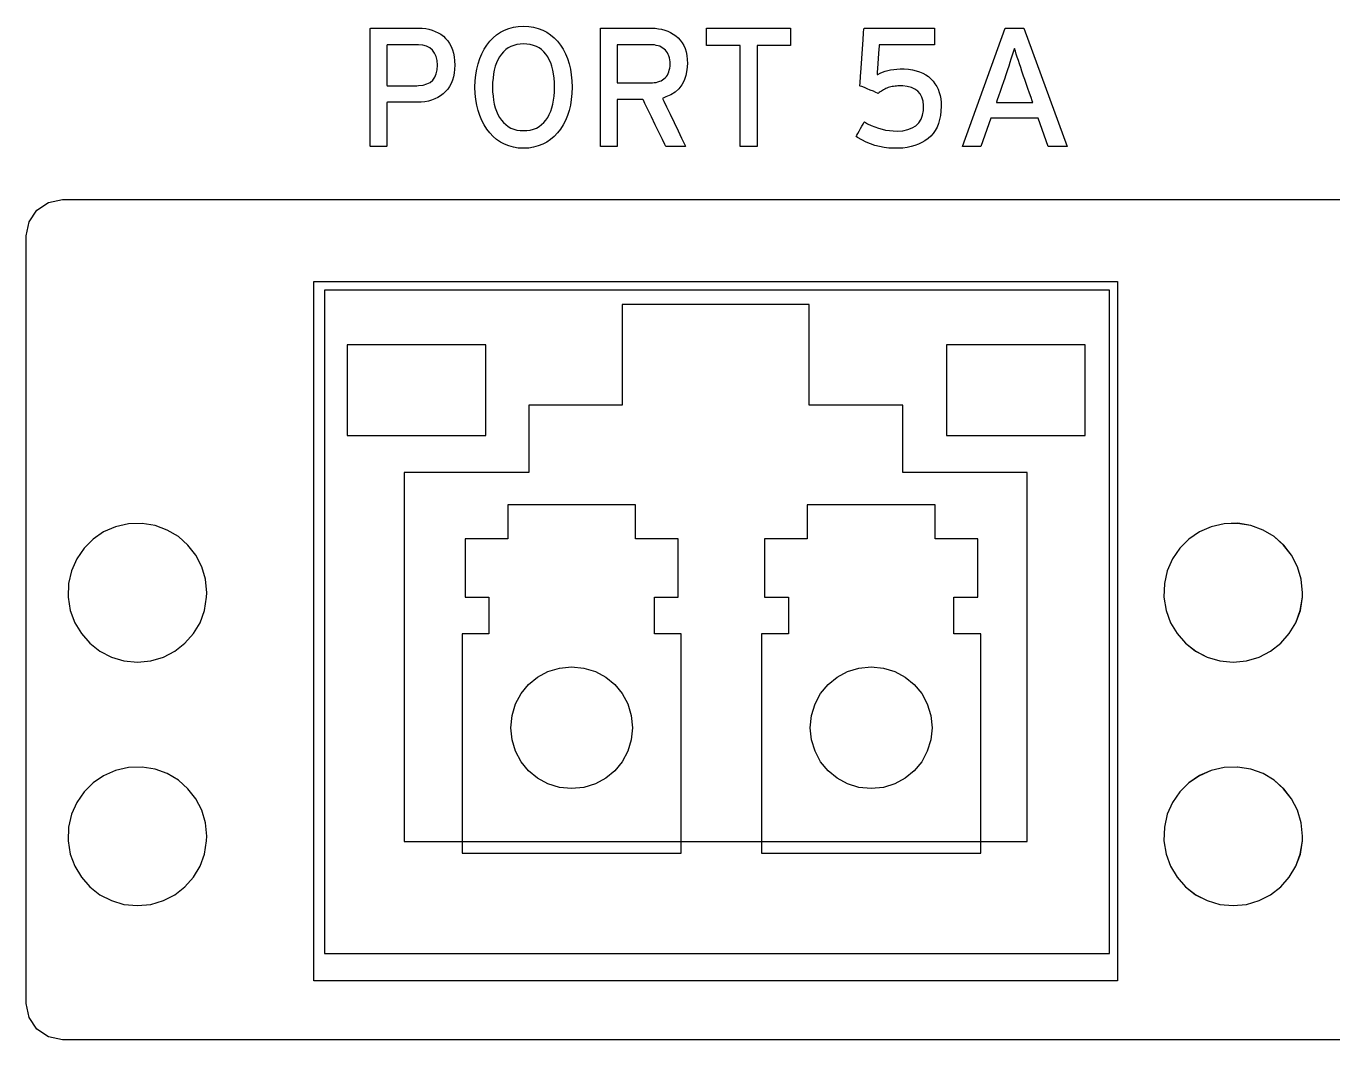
# Model space of a CAD drawing. Extents: x 1 to 47.7, y 0.2 to 35.
# Drawn here: x 38.603 to 39.676, y 12.679 to 13.511 of the extents above; entities that cross this region are included whole.
import ezdxf

# ---------------------------------------------------------------- set-up
doc = ezdxf.new("R2010")
doc.units = 0
doc.header["$MEASUREMENT"] = 0
for name, color, linetype in [('2_1__NONE__X', 7, 'CONTINUOUS'), ('2_2__PORTS_5A___5B_WPTP__2', 7, 'CONTINUOUS'), ('2_3__PORTS_5A___5B_WPTP__2', 7, 'CONTINUOUS'), ('2_4__PORTS_5A___5B_WPTP__1', 7, 'CONTINUOUS'), ('8_0_____DWG', 7, 'CONTINUOUS')]:
    doc.layers.add(name, color=color, linetype=linetype)

msp = doc.modelspace()

# ---------------------------------------------------------------- linework, layer by layer
at = {"layer": '2_1__NONE__X'}
msp.add_lwpolyline([(39.7654, 12.6786), (39.6109, 12.6786), (39.4629, 12.6786), (39.3229, 12.6786), (39.192, 12.6786), (39.1304, 12.6786), (39.0716, 12.6786), (39.0158, 12.6786), (38.963, 12.6786), (38.9135, 12.6786), (38.8675, 12.6786), (38.8251, 12.6786), (38.7865, 12.6786), (38.7517, 12.6786), (38.7211, 12.6786), (38.6948, 12.6786), (38.6728, 12.6786), (38.6555, 12.6786), (38.6429, 12.6786), (38.6352, 12.6786), (38.6326, 12.6786), (38.621, 12.681), (38.6114, 12.6874), (38.605, 12.6969), (38.6026, 12.7086), (38.6026, 12.7104), (38.6026, 12.7157), (38.6026, 12.7242), (38.6026, 12.7357), (38.6026, 12.7668), (38.6026, 12.807), (38.6026, 12.8547), (38.6026, 12.9079), (38.6026, 13.0236), (38.6026, 13.1393), (38.6026, 13.1925), (38.6026, 13.2401), (38.6026, 13.2804), (38.6026, 13.3115), (38.6026, 13.323), (38.6026, 13.3315), (38.6026, 13.3368), (38.6026, 13.3386), (38.605, 13.3503), (38.6114, 13.3598), (38.621, 13.3662), (38.6326, 13.3686), (38.6352, 13.3686), (38.6429, 13.3686), (38.6555, 13.3686), (38.6728, 13.3686), (38.6948, 13.3686), (38.7211, 13.3686), (38.7517, 13.3686), (38.7865, 13.3686), (38.8251, 13.3686), (38.8675, 13.3686), (38.9135, 13.3686), (38.963, 13.3686), (39.0158, 13.3686), (39.0716, 13.3686), (39.1304, 13.3686), (39.192, 13.3686), (39.3229, 13.3686), (39.4629, 13.3686), (39.6109, 13.3686), (39.7654, 13.3686)], dxfattribs=at)
at = {"layer": '2_2__PORTS_5A___5B_WPTP__2'}
for points in [[(39.4991, 13.3011), (39.4991, 12.727), (38.839, 12.727), (38.839, 13.3011), (39.4991, 13.3011)], [(39.3226, 13.1445), (39.3226, 13.1996), (39.2458, 13.1996), (39.2458, 13.2823), (39.0922, 13.2823), (39.0922, 13.1996), (39.0154, 13.1996), (39.0154, 13.1445), (38.9131, 13.1445), (38.9131, 12.8414), (39.4249, 12.8414), (39.4249, 13.1445), (39.3226, 13.1445)], [(38.8663, 13.2491), (38.8663, 13.1748), (38.9803, 13.1748), (38.9803, 13.2491), (38.8663, 13.2491)], [(39.3586, 13.2491), (39.3586, 13.1748), (39.4726, 13.1748), (39.4726, 13.2491), (39.3586, 13.2491)]]:
    msp.add_lwpolyline(points, dxfattribs=at)
for points in [[(38.751, 13.0457), (38.75, 13.0568), (38.7469, 13.0671), (38.742, 13.0765), (38.7355, 13.0848), (38.7277, 13.0918), (38.7186, 13.0972), (38.7086, 13.1009), (38.6978, 13.1026), (38.6866, 13.1023), (38.676, 13.0999), (38.6663, 13.0956), (38.6576, 13.0896), (38.6502, 13.0822), (38.6442, 13.0735), (38.6399, 13.0638), (38.6375, 13.0532), (38.6371, 13.042), (38.6389, 13.0312), (38.6426, 13.0211), (38.648, 13.0121), (38.655, 13.0042), (38.6632, 12.9978), (38.6727, 12.9929), (38.683, 12.9898), (38.694, 12.9887), (38.7051, 12.9898), (38.7154, 12.9929), (38.7248, 12.9978), (38.7331, 13.0042), (38.74, 13.0121), (38.7455, 13.0211), (38.7492, 13.0312), (38.7509, 13.042), (38.751, 13.0457), (38.751, 13.0457), (38.751, 13.0457), (38.751, 13.0457), (38.751, 13.0457), (38.751, 13.0457), (38.751, 13.0457), (38.751, 13.0457), (38.751, 13.0457), (38.751, 13.0457), (38.751, 13.0457), (38.751, 13.0457), (38.751, 13.0457), (38.751, 13.0457), (38.751, 13.0457), (38.751, 13.0457)], [(39.651, 13.0458), (39.65, 13.0568), (39.6469, 13.0671), (39.642, 13.0765), (39.6356, 13.0848), (39.6277, 13.0918), (39.6186, 13.0972), (39.6086, 13.1009), (39.5978, 13.1027), (39.5866, 13.1023), (39.576, 13.0999), (39.5663, 13.0956), (39.5576, 13.0896), (39.5502, 13.0822), (39.5442, 13.0735), (39.5399, 13.0638), (39.5375, 13.0532), (39.5371, 13.042), (39.5389, 13.0312), (39.5426, 13.0211), (39.548, 13.0121), (39.555, 13.0042), (39.5633, 12.9978), (39.5727, 12.9929), (39.583, 12.9898), (39.594, 12.9887), (39.6051, 12.9898), (39.6154, 12.9929), (39.6248, 12.9978), (39.6331, 13.0042), (39.64, 13.0121), (39.6455, 13.0211), (39.6492, 13.0312), (39.6509, 13.042), (39.651, 13.0458), (39.651, 13.0458), (39.651, 13.0458), (39.651, 13.0458), (39.651, 13.0458), (39.651, 13.0458), (39.651, 13.0458), (39.651, 13.0458), (39.651, 13.0458), (39.651, 13.0458), (39.651, 13.0458), (39.651, 13.0458), (39.651, 13.0458), (39.651, 13.0458), (39.651, 13.0458), (39.651, 13.0458)], [(38.751, 12.8458), (38.75, 12.8568), (38.7469, 12.8671), (38.742, 12.8765), (38.7355, 12.8848), (38.7277, 12.8918), (38.7186, 12.8972), (38.7086, 12.9009), (38.6978, 12.9026), (38.6866, 12.9023), (38.676, 12.8998), (38.6663, 12.8955), (38.6576, 12.8896), (38.6502, 12.8822), (38.6442, 12.8735), (38.6399, 12.8638), (38.6375, 12.8532), (38.6371, 12.842), (38.6389, 12.8312), (38.6426, 12.8211), (38.648, 12.8121), (38.655, 12.8042), (38.6632, 12.7978), (38.6727, 12.7929), (38.683, 12.7898), (38.694, 12.7888), (38.7051, 12.7898), (38.7154, 12.7929), (38.7248, 12.7978), (38.7331, 12.8042), (38.74, 12.8121), (38.7455, 12.8211), (38.7492, 12.8312), (38.7509, 12.842), (38.751, 12.8458), (38.751, 12.8458), (38.751, 12.8458), (38.751, 12.8458), (38.751, 12.8458), (38.751, 12.8458), (38.751, 12.8458), (38.751, 12.8458), (38.751, 12.8458), (38.751, 12.8458), (38.751, 12.8458), (38.751, 12.8458), (38.751, 12.8458), (38.751, 12.8458), (38.751, 12.8458), (38.751, 12.8458)], [(39.651, 12.8458), (39.65, 12.8568), (39.6469, 12.8671), (39.642, 12.8765), (39.6356, 12.8848), (39.6277, 12.8918), (39.6186, 12.8972), (39.6086, 12.9009), (39.5978, 12.9026), (39.5866, 12.9023), (39.576, 12.8998), (39.5663, 12.8956), (39.5576, 12.8896), (39.5502, 12.8822), (39.5442, 12.8735), (39.5399, 12.8638), (39.5375, 12.8532), (39.5371, 12.842), (39.5389, 12.8312), (39.5426, 12.8211), (39.548, 12.8121), (39.555, 12.8042), (39.5633, 12.7978), (39.5727, 12.7929), (39.583, 12.7898), (39.594, 12.7888), (39.6051, 12.7898), (39.6154, 12.7929), (39.6248, 12.7978), (39.6331, 12.8042), (39.64, 12.8121), (39.6455, 12.8211), (39.6492, 12.8312), (39.6509, 12.842), (39.651, 12.8458), (39.651, 12.8458), (39.651, 12.8458), (39.651, 12.8458), (39.651, 12.8458), (39.651, 12.8458), (39.651, 12.8458), (39.651, 12.8458), (39.651, 12.8458), (39.651, 12.8458), (39.651, 12.8458), (39.651, 12.8458), (39.651, 12.8458), (39.651, 12.8458), (39.651, 12.8458), (39.651, 12.8458)]]:
    msp.add_lwpolyline(points, close=True, dxfattribs=at)
at = {"layer": '2_3__PORTS_5A___5B_WPTP__2'}
for points in [[(39.4925, 13.2941), (38.8477, 13.2941), (38.8477, 12.7494), (39.4925, 12.7494), (39.4925, 13.2941)], [(39.1187, 13.0119), (39.1187, 13.042), (39.1382, 13.042), (39.1382, 13.0899), (39.1032, 13.0899), (39.1032, 13.118), (38.9982, 13.118), (38.9982, 13.0899), (38.9632, 13.0899), (38.9632, 13.042), (38.9827, 13.042), (38.9827, 13.0119), (38.9607, 13.0119), (38.9607, 12.8319), (39.1407, 12.8319), (39.1407, 13.0119), (39.1187, 13.0119)], [(39.3647, 13.0119), (39.3647, 13.042), (39.3842, 13.042), (39.3842, 13.0899), (39.3492, 13.0899), (39.3492, 13.118), (39.2442, 13.118), (39.2442, 13.0899), (39.2092, 13.0899), (39.2092, 13.042), (39.2287, 13.042), (39.2287, 13.0119), (39.2067, 13.0119), (39.2067, 12.8319), (39.3867, 12.8319), (39.3867, 13.0119), (39.3647, 13.0119)]]:
    msp.add_lwpolyline(points, dxfattribs=at)
for points in [[(38.751, 13.0457), (38.75, 13.0568), (38.7469, 13.0671), (38.742, 13.0765), (38.7355, 13.0848), (38.7277, 13.0918), (38.7186, 13.0972), (38.7086, 13.1009), (38.6978, 13.1026), (38.6866, 13.1023), (38.676, 13.0999), (38.6663, 13.0956), (38.6576, 13.0896), (38.6502, 13.0822), (38.6442, 13.0735), (38.6399, 13.0638), (38.6375, 13.0532), (38.6371, 13.042), (38.6389, 13.0312), (38.6426, 13.0211), (38.648, 13.0121), (38.655, 13.0042), (38.6632, 12.9978), (38.6727, 12.9929), (38.683, 12.9898), (38.694, 12.9887), (38.7051, 12.9898), (38.7154, 12.9929), (38.7248, 12.9978), (38.7331, 13.0042), (38.74, 13.0121), (38.7455, 13.0211), (38.7491, 13.0312), (38.7509, 13.042), (38.751, 13.0457), (38.751, 13.0457), (38.751, 13.0457), (38.751, 13.0457), (38.751, 13.0457), (38.751, 13.0457), (38.751, 13.0457), (38.751, 13.0457), (38.751, 13.0457), (38.751, 13.0457), (38.751, 13.0457), (38.751, 13.0457), (38.751, 13.0457), (38.751, 13.0457), (38.751, 13.0457), (38.751, 13.0457)], [(39.651, 13.0457), (39.6499, 13.0568), (39.6469, 13.0671), (39.642, 13.0765), (39.6355, 13.0848), (39.6277, 13.0918), (39.6186, 13.0972), (39.6086, 13.1009), (39.5977, 13.1026), (39.5866, 13.1023), (39.576, 13.0999), (39.5663, 13.0956), (39.5576, 13.0896), (39.5502, 13.0822), (39.5442, 13.0735), (39.5399, 13.0638), (39.5375, 13.0532), (39.5371, 13.042), (39.5389, 13.0312), (39.5426, 13.0211), (39.548, 13.0121), (39.555, 13.0042), (39.5632, 12.9978), (39.5726, 12.9929), (39.583, 12.9898), (39.594, 12.9887), (39.605, 12.9898), (39.6154, 12.9929), (39.6248, 12.9978), (39.6331, 13.0042), (39.64, 13.0121), (39.6454, 13.0211), (39.6491, 13.0312), (39.6509, 13.042), (39.651, 13.0457), (39.651, 13.0457), (39.651, 13.0457), (39.651, 13.0457), (39.651, 13.0457), (39.651, 13.0457), (39.651, 13.0457), (39.651, 13.0457), (39.651, 13.0457), (39.651, 13.0457), (39.651, 13.0457), (39.651, 13.0457), (39.651, 13.0457), (39.651, 13.0457), (39.651, 13.0457), (39.651, 13.0457)], [(39.0507, 12.8849), (39.0406, 12.8859), (39.0312, 12.8889), (39.0227, 12.8935), (39.0153, 12.8996), (39.0092, 12.907), (39.0046, 12.9155), (39.0017, 12.9249), (39.0007, 12.9349), (39.0017, 12.945), (39.0046, 12.9544), (39.0092, 12.9629), (39.0153, 12.9703), (39.0227, 12.9764), (39.0312, 12.981), (39.0406, 12.9839), (39.0507, 12.9849), (39.0608, 12.9839), (39.0702, 12.981), (39.0787, 12.9764), (39.0861, 12.9703), (39.0922, 12.9629), (39.0968, 12.9544), (39.0997, 12.945), (39.1007, 12.9349), (39.0997, 12.9249), (39.0968, 12.9155), (39.0922, 12.907), (39.0861, 12.8996), (39.0787, 12.8935), (39.0702, 12.8889), (39.0608, 12.8859)], [(39.2967, 12.8849), (39.2866, 12.8859), (39.2772, 12.8889), (39.2687, 12.8935), (39.2613, 12.8996), (39.2552, 12.907), (39.2506, 12.9155), (39.2477, 12.9249), (39.2467, 12.9349), (39.2477, 12.945), (39.2506, 12.9544), (39.2552, 12.9629), (39.2613, 12.9703), (39.2687, 12.9764), (39.2772, 12.981), (39.2866, 12.9839), (39.2967, 12.9849), (39.3068, 12.9839), (39.3161, 12.981), (39.3246, 12.9764), (39.3321, 12.9703), (39.3382, 12.9629), (39.3428, 12.9544), (39.3457, 12.945), (39.3467, 12.9349), (39.3457, 12.9249), (39.3428, 12.9155), (39.3382, 12.907), (39.3321, 12.8996), (39.3246, 12.8935), (39.3161, 12.8889), (39.3068, 12.8859)], [(38.751, 12.8458), (38.75, 12.8568), (38.7469, 12.8671), (38.742, 12.8765), (38.7355, 12.8848), (38.7277, 12.8918), (38.7186, 12.8972), (38.7086, 12.9009), (38.6978, 12.9026), (38.6866, 12.9023), (38.676, 12.8998), (38.6663, 12.8955), (38.6576, 12.8896), (38.6502, 12.8822), (38.6442, 12.8735), (38.6399, 12.8638), (38.6375, 12.8532), (38.6371, 12.842), (38.6389, 12.8312), (38.6426, 12.8211), (38.648, 12.8121), (38.655, 12.8042), (38.6632, 12.7978), (38.6727, 12.7929), (38.683, 12.7898), (38.694, 12.7888), (38.7051, 12.7898), (38.7154, 12.7929), (38.7248, 12.7978), (38.7331, 12.8042), (38.74, 12.8121), (38.7455, 12.8211), (38.7491, 12.8312), (38.7509, 12.842), (38.751, 12.8458), (38.751, 12.8458), (38.751, 12.8458), (38.751, 12.8458), (38.751, 12.8458), (38.751, 12.8458), (38.751, 12.8458), (38.751, 12.8458), (38.751, 12.8458), (38.751, 12.8458), (38.751, 12.8458), (38.751, 12.8458), (38.751, 12.8458), (38.751, 12.8458), (38.751, 12.8458), (38.751, 12.8458)], [(39.651, 12.8458), (39.6499, 12.8568), (39.6469, 12.8671), (39.642, 12.8765), (39.6355, 12.8848), (39.6277, 12.8918), (39.6186, 12.8972), (39.6086, 12.9009), (39.5977, 12.9026), (39.5866, 12.9023), (39.576, 12.8998), (39.5663, 12.8955), (39.5576, 12.8896), (39.5502, 12.8822), (39.5442, 12.8735), (39.5399, 12.8638), (39.5375, 12.8532), (39.5371, 12.842), (39.5389, 12.8312), (39.5426, 12.8211), (39.548, 12.8121), (39.555, 12.8042), (39.5632, 12.7978), (39.5726, 12.7929), (39.583, 12.7898), (39.594, 12.7888), (39.605, 12.7898), (39.6154, 12.7929), (39.6248, 12.7978), (39.6331, 12.8042), (39.64, 12.8121), (39.6454, 12.8211), (39.6491, 12.8312), (39.6509, 12.842), (39.651, 12.8458), (39.651, 12.8458), (39.651, 12.8458), (39.651, 12.8458), (39.651, 12.8458), (39.651, 12.8458), (39.651, 12.8458), (39.651, 12.8458), (39.651, 12.8458), (39.651, 12.8458), (39.651, 12.8458), (39.651, 12.8458), (39.651, 12.8458), (39.651, 12.8458), (39.651, 12.8458), (39.651, 12.8458)]]:
    msp.add_lwpolyline(points, close=True, dxfattribs=at)
at = {"layer": '2_4__PORTS_5A___5B_WPTP__1'}
for points in [[(39.4925, 13.2941), (38.8477, 13.2941), (38.8477, 12.7494), (39.4925, 12.7494), (39.4925, 13.2941)], [(39.1187, 13.0119), (39.1187, 13.042), (39.1382, 13.042), (39.1382, 13.0899), (39.1032, 13.0899), (39.1032, 13.118), (38.9982, 13.118), (38.9982, 13.0899), (38.9632, 13.0899), (38.9632, 13.042), (38.9827, 13.042), (38.9827, 13.0119), (38.9607, 13.0119), (38.9607, 12.8319), (39.1407, 12.8319), (39.1407, 13.0119), (39.1187, 13.0119)], [(39.3647, 13.0119), (39.3647, 13.042), (39.3842, 13.042), (39.3842, 13.0899), (39.3492, 13.0899), (39.3492, 13.118), (39.2442, 13.118), (39.2442, 13.0899), (39.2092, 13.0899), (39.2092, 13.042), (39.2287, 13.042), (39.2287, 13.0119), (39.2067, 13.0119), (39.2067, 12.8319), (39.3867, 12.8319), (39.3867, 13.0119), (39.3647, 13.0119)]]:
    msp.add_lwpolyline(points, dxfattribs=at)
for points in [[(38.751, 13.0457), (38.75, 13.0568), (38.7469, 13.0671), (38.742, 13.0765), (38.7355, 13.0848), (38.7277, 13.0918), (38.7186, 13.0972), (38.7086, 13.1009), (38.6978, 13.1026), (38.6866, 13.1023), (38.676, 13.0999), (38.6663, 13.0956), (38.6576, 13.0896), (38.6502, 13.0822), (38.6442, 13.0735), (38.6399, 13.0638), (38.6375, 13.0532), (38.6371, 13.042), (38.6389, 13.0312), (38.6426, 13.0211), (38.648, 13.0121), (38.655, 13.0042), (38.6632, 12.9978), (38.6727, 12.9929), (38.683, 12.9898), (38.694, 12.9887), (38.7051, 12.9898), (38.7154, 12.9929), (38.7248, 12.9978), (38.7331, 13.0042), (38.74, 13.0121), (38.7455, 13.0211), (38.7491, 13.0312), (38.7509, 13.042), (38.751, 13.0457), (38.751, 13.0457), (38.751, 13.0457), (38.751, 13.0457), (38.751, 13.0457), (38.751, 13.0457), (38.751, 13.0457), (38.751, 13.0457), (38.751, 13.0457), (38.751, 13.0457), (38.751, 13.0457), (38.751, 13.0457), (38.751, 13.0457), (38.751, 13.0457), (38.751, 13.0457), (38.751, 13.0457)], [(39.651, 13.0458), (39.65, 13.0568), (39.6469, 13.0671), (39.642, 13.0765), (39.6356, 13.0848), (39.6277, 13.0918), (39.6186, 13.0972), (39.6086, 13.1009), (39.5978, 13.1027), (39.5866, 13.1023), (39.576, 13.0999), (39.5663, 13.0956), (39.5576, 13.0896), (39.5502, 13.0822), (39.5442, 13.0735), (39.5399, 13.0638), (39.5375, 13.0532), (39.5371, 13.042), (39.5389, 13.0312), (39.5426, 13.0211), (39.548, 13.0121), (39.555, 13.0042), (39.5633, 12.9978), (39.5727, 12.9929), (39.583, 12.9898), (39.594, 12.9887), (39.6051, 12.9898), (39.6154, 12.9929), (39.6248, 12.9978), (39.6331, 13.0042), (39.64, 13.0121), (39.6455, 13.0211), (39.6492, 13.0312), (39.6509, 13.042), (39.651, 13.0458), (39.651, 13.0458), (39.651, 13.0458), (39.651, 13.0458), (39.651, 13.0458), (39.651, 13.0458), (39.651, 13.0458), (39.651, 13.0458), (39.651, 13.0458), (39.651, 13.0458), (39.651, 13.0458), (39.651, 13.0458), (39.651, 13.0458), (39.651, 13.0458), (39.651, 13.0458), (39.651, 13.0458)], [(39.0507, 12.8849), (39.0406, 12.8859), (39.0312, 12.8889), (39.0227, 12.8935), (39.0153, 12.8996), (39.0092, 12.907), (39.0046, 12.9155), (39.0017, 12.9249), (39.0007, 12.9349), (39.0017, 12.945), (39.0046, 12.9544), (39.0092, 12.9629), (39.0153, 12.9703), (39.0227, 12.9764), (39.0312, 12.981), (39.0406, 12.9839), (39.0507, 12.9849), (39.0608, 12.9839), (39.0702, 12.981), (39.0787, 12.9764), (39.0861, 12.9703), (39.0922, 12.9629), (39.0968, 12.9544), (39.0997, 12.945), (39.1007, 12.9349), (39.0997, 12.9249), (39.0968, 12.9155), (39.0922, 12.907), (39.0861, 12.8996), (39.0787, 12.8935), (39.0702, 12.8889), (39.0608, 12.8859)], [(39.2967, 12.8849), (39.2866, 12.8859), (39.2772, 12.8889), (39.2687, 12.8935), (39.2613, 12.8996), (39.2552, 12.907), (39.2506, 12.9155), (39.2477, 12.9249), (39.2467, 12.9349), (39.2477, 12.945), (39.2506, 12.9544), (39.2552, 12.9629), (39.2613, 12.9703), (39.2687, 12.9764), (39.2772, 12.981), (39.2866, 12.9839), (39.2967, 12.9849), (39.3068, 12.9839), (39.3161, 12.981), (39.3246, 12.9764), (39.3321, 12.9703), (39.3382, 12.9629), (39.3428, 12.9544), (39.3457, 12.945), (39.3467, 12.9349), (39.3457, 12.9249), (39.3428, 12.9155), (39.3382, 12.907), (39.3321, 12.8996), (39.3246, 12.8935), (39.3161, 12.8889), (39.3068, 12.8859)], [(38.751, 12.8458), (38.75, 12.8568), (38.7469, 12.8671), (38.742, 12.8765), (38.7355, 12.8848), (38.7277, 12.8918), (38.7186, 12.8972), (38.7086, 12.9009), (38.6978, 12.9026), (38.6866, 12.9023), (38.676, 12.8998), (38.6663, 12.8955), (38.6576, 12.8896), (38.6502, 12.8822), (38.6442, 12.8735), (38.6399, 12.8638), (38.6375, 12.8532), (38.6371, 12.842), (38.6389, 12.8312), (38.6426, 12.8211), (38.648, 12.8121), (38.655, 12.8042), (38.6632, 12.7978), (38.6727, 12.7929), (38.683, 12.7898), (38.694, 12.7888), (38.7051, 12.7898), (38.7154, 12.7929), (38.7248, 12.7978), (38.7331, 12.8042), (38.74, 12.8121), (38.7455, 12.8211), (38.7491, 12.8312), (38.7509, 12.842), (38.751, 12.8458), (38.751, 12.8458), (38.751, 12.8458), (38.751, 12.8458), (38.751, 12.8458), (38.751, 12.8458), (38.751, 12.8458), (38.751, 12.8458), (38.751, 12.8458), (38.751, 12.8458), (38.751, 12.8458), (38.751, 12.8458), (38.751, 12.8458), (38.751, 12.8458), (38.751, 12.8458), (38.751, 12.8458)], [(39.651, 12.8458), (39.65, 12.8568), (39.6469, 12.8671), (39.642, 12.8765), (39.6356, 12.8848), (39.6277, 12.8918), (39.6186, 12.8972), (39.6086, 12.9009), (39.5978, 12.9026), (39.5866, 12.9023), (39.576, 12.8998), (39.5663, 12.8956), (39.5576, 12.8896), (39.5502, 12.8822), (39.5442, 12.8735), (39.5399, 12.8638), (39.5375, 12.8532), (39.5371, 12.842), (39.5389, 12.8312), (39.5426, 12.8211), (39.548, 12.8121), (39.555, 12.8042), (39.5633, 12.7978), (39.5727, 12.7929), (39.583, 12.7898), (39.594, 12.7888), (39.6051, 12.7898), (39.6154, 12.7929), (39.6248, 12.7978), (39.6331, 12.8042), (39.64, 12.8121), (39.6455, 12.8211), (39.6492, 12.8312), (39.6509, 12.842), (39.651, 12.8458), (39.651, 12.8458), (39.651, 12.8458), (39.651, 12.8458), (39.651, 12.8458), (39.651, 12.8458), (39.651, 12.8458), (39.651, 12.8458), (39.651, 12.8458), (39.651, 12.8458), (39.651, 12.8458), (39.651, 12.8458), (39.651, 12.8458), (39.651, 12.8458), (39.651, 12.8458), (39.651, 12.8458)]]:
    msp.add_lwpolyline(points, close=True, dxfattribs=at)
at = {"layer": '8_0_____DWG'}
for points in [[(38.9548, 13.4789), (38.9546, 13.4755), (38.9542, 13.4723), (38.9536, 13.4693), (38.9528, 13.4665), (38.9517, 13.4639), (38.9504, 13.4614), (38.9489, 13.4592), (38.9471, 13.4572), (38.9451, 13.4553), (38.943, 13.4537), (38.9407, 13.4523), (38.9383, 13.4511), (38.9357, 13.4501), (38.933, 13.4494), (38.9301, 13.4488), (38.9271, 13.4485), (38.9239, 13.4484), (38.9228, 13.4484), (38.9205, 13.4484), (38.9171, 13.4484), (38.9129, 13.4484), (38.9086, 13.4484), (38.9046, 13.4484), (38.9014, 13.4484), (38.8994, 13.4484), (38.899, 13.4482), (38.899, 13.446), (38.899, 13.4417), (38.899, 13.4361), (38.899, 13.4299), (38.899, 13.4237), (38.899, 13.4182), (38.899, 13.4141), (38.899, 13.4122), (38.8986, 13.4121), (38.8974, 13.4121), (38.8955, 13.4121), (38.8932, 13.4121), (38.8908, 13.4121), (38.8886, 13.4121), (38.8867, 13.4121), (38.8855, 13.4121), (38.8851, 13.4123), (38.8851, 13.4175), (38.8851, 13.4284), (38.8851, 13.4431), (38.8851, 13.4598), (38.8851, 13.4766), (38.8851, 13.4916), (38.8851, 13.503), (38.8851, 13.5089), (38.8858, 13.5093), (38.889, 13.5093), (38.8942, 13.5093), (38.9006, 13.5093), (38.9075, 13.5093), (38.9141, 13.5093), (38.9196, 13.5093), (38.9233, 13.5093), (38.9249, 13.5093), (38.9279, 13.5092), (38.9308, 13.5089), (38.9335, 13.5083), (38.9362, 13.5076), (38.9386, 13.5066), (38.941, 13.5055), (38.9432, 13.5042), (38.9453, 13.5026), (38.9472, 13.5008), (38.949, 13.4988), (38.9505, 13.4966), (38.9518, 13.4942), (38.9528, 13.4915), (38.9537, 13.4887), (38.9543, 13.4856), (38.9546, 13.4824)], [(39.0511, 13.4608), (39.0509, 13.4556), (39.0504, 13.4507), (39.0497, 13.446), (39.0486, 13.4416), (39.0473, 13.4374), (39.0457, 13.4335), (39.0438, 13.4298), (39.0416, 13.4264), (39.0391, 13.4232), (39.0364, 13.4203), (39.0334, 13.4178), (39.0303, 13.4156), (39.0269, 13.4139), (39.0233, 13.4125), (39.0194, 13.4115), (39.0154, 13.4108), (39.0111, 13.4106), (39.0069, 13.4108), (39.0029, 13.4115), (38.9991, 13.4125), (38.9955, 13.4139), (38.9922, 13.4156), (38.9891, 13.4178), (38.9862, 13.4203), (38.9835, 13.4232), (38.981, 13.4264), (38.9788, 13.4298), (38.9768, 13.4335), (38.9752, 13.4374), (38.9738, 13.4416), (38.9727, 13.446), (38.972, 13.4507), (38.9715, 13.4556), (38.9713, 13.4608), (38.9715, 13.4659), (38.972, 13.4709), (38.9727, 13.4755), (38.9738, 13.48), (38.9752, 13.4842), (38.9768, 13.4881), (38.9788, 13.4919), (38.981, 13.4953), (38.9835, 13.4985), (38.9862, 13.5014), (38.9891, 13.5038), (38.9922, 13.5059), (38.9955, 13.5077), (38.9991, 13.509), (39.0029, 13.51), (39.0069, 13.5106), (39.0111, 13.5109), (39.0154, 13.5106), (39.0194, 13.51), (39.0233, 13.509), (39.0269, 13.5077), (39.0303, 13.5059), (39.0334, 13.5038), (39.0364, 13.5014), (39.0391, 13.4985), (39.0416, 13.4953), (39.0438, 13.4919), (39.0457, 13.4881), (39.0473, 13.4842), (39.0486, 13.48), (39.0497, 13.4755), (39.0504, 13.4709), (39.0509, 13.4659)], [(39.1458, 13.4803), (39.1454, 13.4751), (39.1446, 13.4704), (39.1431, 13.4663), (39.1412, 13.4626), (39.1387, 13.4594), (39.1356, 13.4567), (39.1321, 13.4544), (39.128, 13.4527), (39.1252, 13.4516), (39.1264, 13.4492), (39.1286, 13.4446), (39.1316, 13.4385), (39.1348, 13.4317), (39.1381, 13.4249), (39.141, 13.4189), (39.1432, 13.4145), (39.1442, 13.4122), (39.144, 13.4121), (39.1426, 13.4121), (39.1405, 13.4121), (39.1378, 13.4121), (39.135, 13.4121), (39.1323, 13.4121), (39.13, 13.4121), (39.1285, 13.4121), (39.128, 13.4121), (39.1272, 13.4138), (39.1253, 13.4178), (39.1226, 13.4234), (39.1194, 13.4298), (39.1162, 13.4365), (39.1133, 13.4425), (39.1109, 13.4473), (39.1096, 13.4501), (39.1092, 13.4506), (39.1078, 13.4506), (39.1052, 13.4506), (39.1019, 13.4506), (39.0982, 13.4506), (39.0946, 13.4506), (39.0915, 13.4506), (39.0892, 13.4506), (39.0881, 13.4506), (39.0881, 13.4496), (39.0881, 13.4462), (39.0881, 13.441), (39.0881, 13.4347), (39.0881, 13.428), (39.0881, 13.4217), (39.0881, 13.4165), (39.0881, 13.4131), (39.0881, 13.4121), (39.0874, 13.4121), (39.0859, 13.4121), (39.0838, 13.4121), (39.0815, 13.4121), (39.0791, 13.4121), (39.077, 13.4121), (39.0753, 13.4121), (39.0744, 13.4121), (39.0743, 13.4132), (39.0743, 13.4204), (39.0743, 13.4325), (39.0743, 13.4478), (39.0743, 13.4646), (39.0743, 13.4809), (39.0743, 13.495), (39.0743, 13.5051), (39.0743, 13.5093), (39.0755, 13.5093), (39.0794, 13.5093), (39.0852, 13.5093), (39.092, 13.5093), (39.0991, 13.5093), (39.1058, 13.5093), (39.1113, 13.5093), (39.1147, 13.5093), (39.1164, 13.5093), (39.1192, 13.5092), (39.122, 13.5088), (39.1246, 13.5083), (39.1272, 13.5076), (39.1296, 13.5067), (39.1319, 13.5057), (39.1341, 13.5044), (39.1362, 13.503), (39.1382, 13.5013), (39.1399, 13.4994), (39.1415, 13.4973), (39.1428, 13.495), (39.1438, 13.4925), (39.1447, 13.4898), (39.1453, 13.4868), (39.1457, 13.4836)], [(39.3542, 13.4451), (39.354, 13.4412), (39.3536, 13.4376), (39.3529, 13.4342), (39.352, 13.431), (39.3508, 13.428), (39.3493, 13.4253), (39.3476, 13.4228), (39.3456, 13.4206), (39.3434, 13.4186), (39.3409, 13.4168), (39.3383, 13.4153), (39.3356, 13.414), (39.3326, 13.4129), (39.3295, 13.412), (39.3262, 13.4113), (39.3228, 13.4108), (39.3192, 13.4106), (39.3153, 13.4106), (39.3113, 13.4108), (39.3074, 13.4113), (39.3036, 13.412), (39.2998, 13.413), (39.2961, 13.4143), (39.2925, 13.4157), (39.2889, 13.4175), (39.2854, 13.4195), (39.2844, 13.4204), (39.2849, 13.4213), (39.2858, 13.4228), (39.2869, 13.4247), (39.288, 13.4268), (39.2891, 13.4287), (39.2901, 13.4305), (39.2908, 13.4317), (39.2911, 13.4322), (39.2937, 13.4308), (39.2967, 13.4294), (39.2996, 13.4281), (39.3026, 13.4271), (39.3056, 13.4262), (39.3086, 13.4255), (39.3117, 13.4251), (39.3147, 13.4248), (39.318, 13.4247), (39.3228, 13.425), (39.3269, 13.4259), (39.3305, 13.4273), (39.3335, 13.4291), (39.3359, 13.4315), (39.3377, 13.4344), (39.339, 13.4377), (39.3397, 13.4416), (39.3398, 13.4457), (39.3393, 13.4493), (39.3383, 13.4525), (39.3369, 13.4552), (39.335, 13.4574), (39.3326, 13.4592), (39.3297, 13.4605), (39.3264, 13.4614), (39.3226, 13.4618), (39.32, 13.4618), (39.3187, 13.4618), (39.3175, 13.4617), (39.3163, 13.4616), (39.3151, 13.4614), (39.3139, 13.4612), (39.3128, 13.461), (39.3117, 13.4607), (39.3107, 13.4604), (39.3097, 13.46), (39.3088, 13.4596), (39.3078, 13.4592), (39.3069, 13.4587), (39.306, 13.4581), (39.3051, 13.4576), (39.3042, 13.457), (39.3034, 13.4564), (39.3025, 13.4557), (39.302, 13.4559), (39.3005, 13.4565), (39.2985, 13.4574), (39.296, 13.4584), (39.2934, 13.4594), (39.2911, 13.4604), (39.2891, 13.4612), (39.2878, 13.4617), (39.2875, 13.4619), (39.2877, 13.4644), (39.288, 13.4694), (39.2885, 13.4763), (39.289, 13.4842), (39.2896, 13.4923), (39.2901, 13.4996), (39.2904, 13.5054), (39.2907, 13.5088), (39.2911, 13.5093), (39.2949, 13.5093), (39.3017, 13.5093), (39.3104, 13.5093), (39.3202, 13.5093), (39.3299, 13.5093), (39.3385, 13.5093), (39.345, 13.5093), (39.3483, 13.5093), (39.3486, 13.5091), (39.3486, 13.508), (39.3486, 13.5063), (39.3486, 13.5041), (39.3486, 13.5017), (39.3486, 13.4995), (39.3486, 13.4975), (39.3486, 13.4961), (39.3486, 13.4955), (39.3473, 13.4955), (39.3432, 13.4955), (39.3371, 13.4955), (39.3298, 13.4955), (39.3221, 13.4955), (39.3148, 13.4955), (39.3087, 13.4955), (39.3046, 13.4955), (39.3033, 13.4955), (39.3032, 13.4944), (39.3031, 13.4919), (39.3028, 13.4884), (39.3025, 13.4843), (39.3022, 13.4801), (39.3019, 13.4762), (39.3017, 13.4731), (39.3015, 13.4712), (39.3021, 13.4711), (39.304, 13.4722), (39.3059, 13.473), (39.3081, 13.4738), (39.3103, 13.4744), (39.3127, 13.475), (39.3152, 13.4754), (39.3178, 13.4756), (39.3205, 13.4758), (39.3238, 13.4758), (39.3273, 13.4755), (39.3306, 13.475), (39.3337, 13.4743), (39.3365, 13.4734), (39.3391, 13.4723), (39.3416, 13.471), (39.3438, 13.4694), (39.3458, 13.4676), (39.3475, 13.4657), (39.3491, 13.4636), (39.3505, 13.4613), (39.3516, 13.459), (39.3525, 13.4565), (39.3533, 13.4538), (39.3538, 13.4511), (39.3541, 13.4482)], [(38.9404, 13.4789), (38.9401, 13.4827), (38.9393, 13.486), (38.9381, 13.4888), (38.9364, 13.4912), (38.9342, 13.493), (38.9316, 13.4944), (38.9285, 13.4952), (38.925, 13.4956), (38.9236, 13.4956), (38.9211, 13.4956), (38.9174, 13.4956), (38.913, 13.4956), (38.9084, 13.4956), (38.9042, 13.4956), (38.9009, 13.4956), (38.8991, 13.4956), (38.899, 13.4951), (38.899, 13.4923), (38.899, 13.4876), (38.899, 13.4819), (38.899, 13.4758), (38.899, 13.47), (38.899, 13.4654), (38.899, 13.4625), (38.8991, 13.462), (38.9009, 13.462), (38.9042, 13.462), (38.9084, 13.462), (38.913, 13.462), (38.9174, 13.462), (38.9211, 13.462), (38.9236, 13.462), (38.925, 13.4621), (38.9286, 13.4625), (38.9318, 13.4634), (38.9344, 13.4647), (38.9366, 13.4666), (38.9382, 13.4689), (38.9394, 13.4718), (38.9402, 13.4751)], [(39.0367, 13.4608), (39.0366, 13.4646), (39.0363, 13.4682), (39.0359, 13.4716), (39.0353, 13.4748), (39.0345, 13.4779), (39.0335, 13.4807), (39.0323, 13.4833), (39.031, 13.4858), (39.0295, 13.488), (39.0278, 13.4899), (39.0259, 13.4916), (39.0239, 13.493), (39.0217, 13.4942), (39.0193, 13.4951), (39.0167, 13.4958), (39.014, 13.4962), (39.0111, 13.4964), (39.0083, 13.4962), (39.0056, 13.4958), (39.0031, 13.4951), (39.0008, 13.4942), (38.9986, 13.493), (38.9966, 13.4916), (38.9947, 13.4899), (38.9931, 13.488), (38.9915, 13.4858), (38.9902, 13.4833), (38.989, 13.4807), (38.988, 13.4779), (38.9871, 13.4748), (38.9865, 13.4716), (38.9861, 13.4682), (38.9858, 13.4646), (38.9857, 13.4608), (38.9858, 13.457), (38.9861, 13.4534), (38.9865, 13.45), (38.9871, 13.4468), (38.988, 13.4438), (38.989, 13.441), (38.9902, 13.4384), (38.9915, 13.436), (38.9931, 13.4337), (38.9947, 13.4317), (38.9966, 13.43), (38.9986, 13.4285), (39.0008, 13.4272), (39.0031, 13.4263), (39.0056, 13.4256), (39.0083, 13.4252), (39.0111, 13.4251), (39.014, 13.4252), (39.0167, 13.4256), (39.0193, 13.4263), (39.0217, 13.4272), (39.0239, 13.4285), (39.0259, 13.43), (39.0278, 13.4317), (39.0295, 13.4337), (39.031, 13.436), (39.0323, 13.4384), (39.0335, 13.441), (39.0345, 13.4438), (39.0353, 13.4468), (39.0359, 13.45), (39.0363, 13.4534), (39.0366, 13.457)], [(39.1316, 13.4798), (39.1315, 13.4816), (39.1313, 13.4833), (39.131, 13.4849), (39.1305, 13.4864), (39.13, 13.4877), (39.1293, 13.489), (39.1285, 13.4901), (39.1277, 13.4911), (39.1266, 13.4921), (39.1255, 13.4929), (39.1243, 13.4936), (39.1231, 13.4943), (39.1217, 13.4948), (39.1202, 13.4951), (39.1187, 13.4954), (39.117, 13.4956), (39.1155, 13.4956), (39.1142, 13.4956), (39.1111, 13.4956), (39.1069, 13.4956), (39.1022, 13.4956), (39.0974, 13.4956), (39.0931, 13.4956), (39.0898, 13.4956), (39.0882, 13.4956), (39.0881, 13.495), (39.0881, 13.4923), (39.0881, 13.488), (39.0881, 13.4827), (39.0881, 13.4772), (39.0881, 13.4719), (39.0881, 13.4676), (39.0881, 13.4649), (39.0882, 13.4643), (39.0898, 13.4643), (39.0931, 13.4643), (39.0974, 13.4643), (39.1022, 13.4643), (39.1069, 13.4643), (39.1111, 13.4643), (39.1142, 13.4643), (39.1155, 13.4643), (39.117, 13.4643), (39.1186, 13.4645), (39.1201, 13.4647), (39.1216, 13.4651), (39.123, 13.4656), (39.1242, 13.4661), (39.1254, 13.4668), (39.1265, 13.4676), (39.1275, 13.4685), (39.1285, 13.4696), (39.1293, 13.4707), (39.1299, 13.4719), (39.1305, 13.4733), (39.1309, 13.4747), (39.1313, 13.4763), (39.1315, 13.478)], [(39.4216, 13.4706), (39.4205, 13.4738), (39.4195, 13.4768), (39.4185, 13.4798), (39.4176, 13.4826), (39.4167, 13.4853), (39.4159, 13.4878), (39.4152, 13.4902), (39.4144, 13.4925), (39.4138, 13.4912), (39.4131, 13.4888), (39.4123, 13.4863), (39.4115, 13.4837), (39.4106, 13.4809), (39.4097, 13.478), (39.4087, 13.475), (39.4076, 13.4718), (39.4071, 13.4701), (39.4064, 13.4682), (39.4053, 13.4652), (39.404, 13.4614), (39.4026, 13.4573), (39.4013, 13.4535), (39.4002, 13.4504), (39.3996, 13.4485), (39.3996, 13.4482), (39.4018, 13.4482), (39.4056, 13.4482), (39.4106, 13.4482), (39.4161, 13.4482), (39.4213, 13.4482), (39.4257, 13.4482), (39.4286, 13.4482), (39.4294, 13.4482), (39.429, 13.4495), (39.428, 13.4522), (39.4268, 13.4558), (39.4254, 13.4598), (39.424, 13.4638), (39.4228, 13.4672), (39.4219, 13.4697)]]:
    msp.add_lwpolyline(points, close=True, dxfattribs=at)
for points in [[(39.203, 13.4951), (39.203, 13.4121), (39.189, 13.4121), (39.189, 13.4951), (39.1615, 13.4951), (39.1615, 13.5093), (39.2305, 13.5093), (39.2305, 13.4951), (39.203, 13.4951)], [(39.442, 13.4121), (39.4339, 13.4352), (39.395, 13.4352), (39.3869, 13.4121), (39.3718, 13.4121), (39.4068, 13.5093), (39.4222, 13.5093), (39.4576, 13.4121), (39.442, 13.4121)]]:
    msp.add_lwpolyline(points, dxfattribs=at)

doc.saveas('drawing.dxf')
